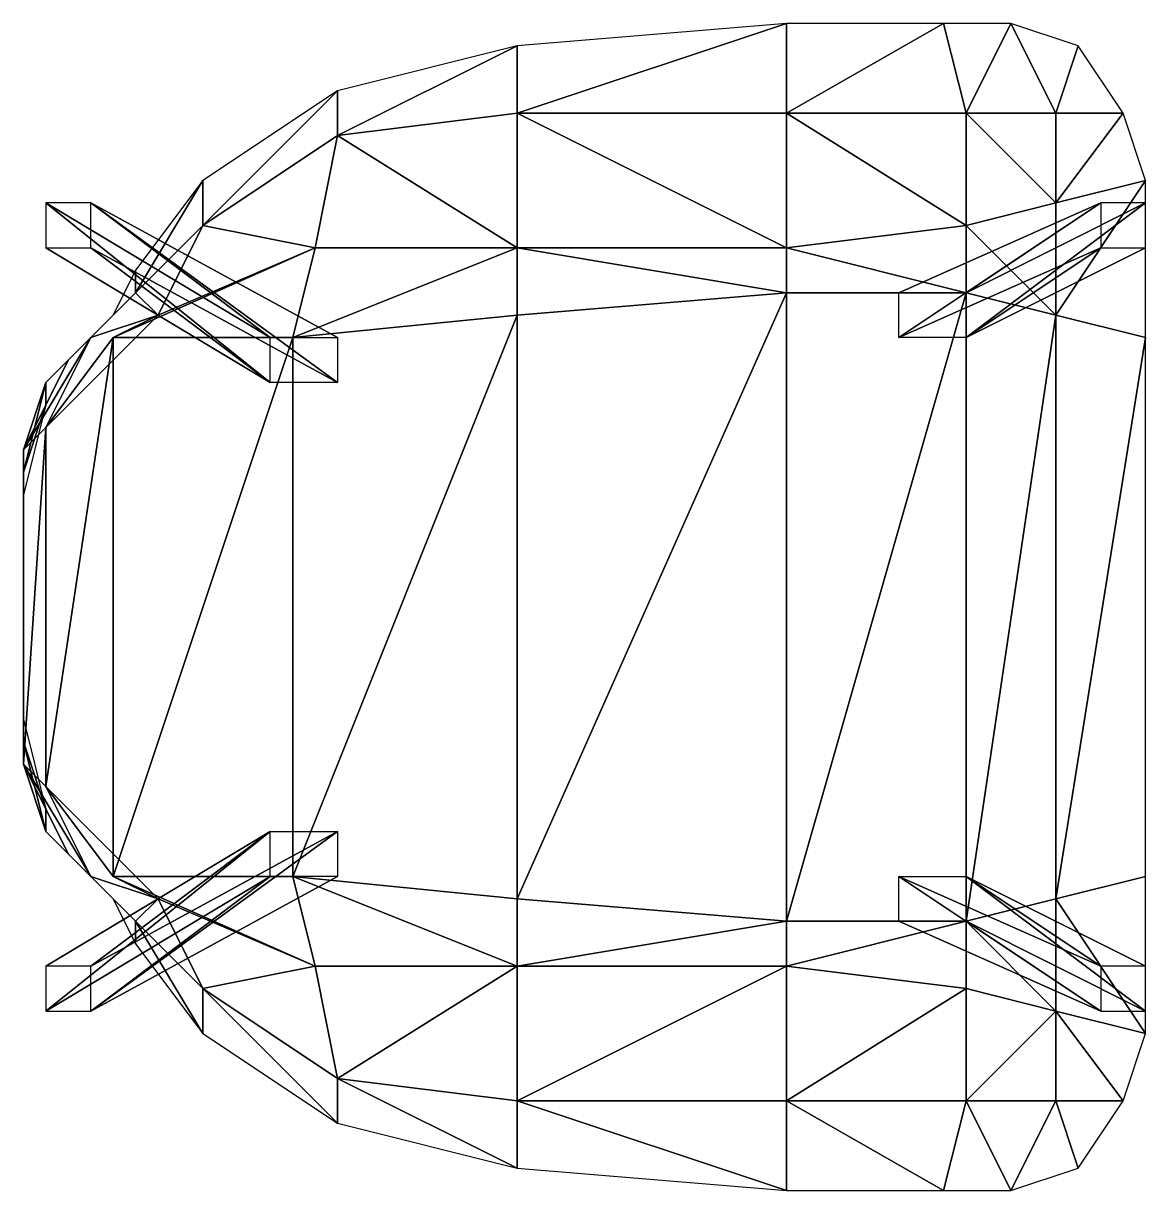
# Model space of a CAD drawing. Extents: x -0.635 to 0, y -0.33 to 0.33.
import ezdxf

# ---------------------------------------------------------------- set-up
doc = ezdxf.new("R2010")
doc.units = 0
doc.header["$LTSCALE"] = 2
doc.layers.get('0').update_dxf_attribs({"linetype": 'CONTINUOUS'})

msp = doc.modelspace()

# ---------------------------------------------------------------- meshes
at = {"color": 0, "linetype": 'BYBLOCK'}
mesh = msp.add_polyface(dxfattribs=at)
corners = [(-0.6223, -0.1143, 0.8001), (-0.6096, -0.1397, 0.7747), (-0.6223, -0.127, 0.7493), (-0.5969, -0.1524, 0.7493), (-0.635, -0.0635, 0.8128), (-0.635, -0.0762, 0.7493), (-0.635, 0.0635, 0.8128), (-0.635, 0.0762, 0.7493), (-0.6223, 0.127, 0.7493), (-0.6223, 0.1143, 0.8001), (-0.6096, 0.1397, 0.7747), (-0.5969, 0.1524, 0.7493), (-0.6096, 0.1397, 0.6985), (-0.5842, 0.1651, 0.7112), (-0.635, 0.0889, 0.6731), (-0.635, -0.0889, 0.6731), (-0.6096, -0.1397, 0.6985), (-0.5842, -0.1651, 0.7112), (-0.5715, -0.1905, 0.6731), (-0.5715, -0.1778, 0.6731), (-0.5969, -0.1524, 0.6477), (-0.6223, -0.1016, 0.5842), (-0.6223, 0.1016, 0.5842), (-0.5969, 0.1524, 0.6477), (-0.5715, 0.1905, 0.6731), (-0.5715, 0.1778, 0.6731), (-0.5588, 0.1651, 0.6096), (-0.5334, 0.2159, 0.635), (-0.5334, 0.2413, 0.635), (-0.5842, 0.1524, 0.4191), (-0.5842, -0.1524, 0.4191), (-0.5588, -0.1651, 0.6096), (-0.5334, -0.2159, 0.635), (-0.5334, -0.2413, 0.635), (-0.4572, -0.2921, 0.6096), (-0.4572, -0.2667, 0.6096), (-0.4699, -0.2032, 0.5842), (-0.4826, -0.1524, 0.3429), (-0.4826, 0.1524, 0.3429), (-0.4699, 0.2032, 0.5842), (-0.4572, 0.2921, 0.6096), (-0.4572, 0.2667, 0.6096), (-0.2032, 0.2032, 0.5842), (-0.1016, 0.2159, 0.5715), (-0.2032, 0.2794, 0.6096), (-0.1016, 0.2794, 0.5969), (-0.2032, 0.3302, 0.6096), (-0.1143, 0.3302, 0.5969), (-0.1016, 0.1778, 0.3429), (-0.2032, 0.1778, 0.3302), (-0.2032, -0.1778, 0.3302), (-0.1016, -0.1778, 0.3429), (-0.2032, -0.2032, 0.5842), (-0.1016, -0.2159, 0.5715), (-0.2032, -0.2794, 0.6096), (-0.1016, -0.2794, 0.5969), (-0.2032, -0.3302, 0.6096), (-0.1143, -0.3302, 0.5969), (-0.3556, -0.3175, 0.6096), (-0.3556, -0.2794, 0.6096), (-0.3556, -0.2032, 0.5842), (-0.3556, -0.1651, 0.3302), (-0.3556, 0.1651, 0.3302), (-0.3556, 0.2032, 0.5842), (-0.3556, 0.3175, 0.6096), (-0.3556, 0.2794, 0.6096), (-0.0508, 0.2286, 0.5588), (-0.0508, 0.2794, 0.5842), (-0.0762, 0.3302, 0.5842), (-0.0508, 0.1651, 0.3556), (-0.0508, -0.1651, 0.3556), (-0.0508, -0.2286, 0.5588), (-0.0508, -0.2794, 0.5842), (-0.0762, -0.3302, 0.5842), (-0.0381, -0.3175, 0.5715), (-0.0127, -0.2794, 0.5588), (0, -0.2413, 0.5334), (0, -0.1524, 0.3683), (0, 0.1524, 0.3683), (0, 0.2413, 0.5334), (-0.0381, 0.3175, 0.5715), (-0.0127, 0.2794, 0.5588)]
mesh.append_faces([[corners[k] for k in face] for face in [(17, 18, 19), (24, 13, 25)]], dxfattribs={"color": 0})
mesh.append_faces([[corners[k] for k in face] for face in [(2, 1, 3), (5, 0, 2), (7, 9, 6), (10, 8, 11), (14, 8, 7), (15, 2, 16), (20, 15, 16), (23, 14, 22), (25, 26, 27), (26, 22, 29), (31, 21, 20), (31, 19, 32), (36, 32, 35), (36, 30, 31), (39, 29, 38), (27, 39, 41), (44, 43, 45), (47, 44, 45), (48, 42, 49), (51, 52, 53), (53, 54, 55), (54, 57, 55), (60, 35, 59), (60, 37, 36), (63, 38, 62), (41, 63, 65), (45, 66, 67), (68, 45, 67), (69, 43, 48), (71, 51, 53), (71, 55, 72), (55, 73, 72), (72, 74, 75), (75, 71, 72), (76, 70, 71), (79, 69, 78), (80, 67, 81), (81, 66, 79), (49, 63, 62), (50, 60, 52)]], dxfattribs={"vtx0": -1, "color": 0})
mesh.append_faces([[corners[k] for k in face] for face in [(0, 1, 2), (4, 0, 5), (6, 4, 7), (5, 7, 4), (8, 9, 7), (9, 8, 10), (8, 12, 11), (13, 11, 12), (12, 8, 14), (7, 5, 14), (15, 14, 5), (5, 2, 15), (2, 3, 16), (17, 16, 3), (16, 17, 20), (19, 20, 17), (21, 15, 20), (14, 15, 22), (21, 22, 15), (12, 14, 23), (12, 23, 13), (25, 13, 23), (23, 26, 25), (24, 25, 28), (27, 28, 25), (23, 22, 26), (22, 21, 29), (30, 29, 21), (30, 21, 31), (20, 19, 31), (18, 33, 19), (32, 19, 33), (33, 34, 32), (35, 32, 34), (31, 32, 36), (37, 30, 36), (29, 30, 38), (37, 38, 30), (26, 29, 39), (28, 27, 40), (41, 40, 27), (26, 39, 27), (42, 43, 44), (46, 44, 47), (43, 42, 48), (49, 50, 48), (51, 48, 50), (50, 52, 51), (52, 54, 53), (56, 57, 54), (34, 58, 35), (59, 35, 58), (36, 35, 60), (61, 37, 60), (38, 37, 62), (61, 62, 37), (39, 38, 63), (40, 41, 64), (65, 64, 41), (39, 63, 41), (43, 66, 45), (47, 45, 68), (66, 43, 69), (48, 51, 69), (70, 69, 51), (70, 51, 71), (53, 55, 71), (57, 73, 55), (73, 74, 72), (76, 71, 75), (77, 70, 76), (69, 70, 78), (77, 78, 70), (66, 69, 79), (68, 67, 80), (67, 66, 81), (63, 42, 65), (44, 65, 42), (64, 65, 46), (44, 46, 65), (42, 63, 49), (62, 61, 49), (50, 49, 61), (61, 60, 50), (60, 59, 52), (54, 52, 59), (58, 56, 59), (54, 59, 56)]], dxfattribs={"vtx1": -1, "color": 0})
at = {"color": 7, "linetype": 'BYBLOCK'}
mesh = msp.add_polyface(dxfattribs=at)
corners = [(-0.1016, 0.1778, 0.3429), (0, 0.2286), (-0.0254, 0.2286), (-0.1397, 0.1778, 0.3429), (-0.5969, 0.2286), (-0.6223, 0.2286), (-0.4953, 0.1524, 0.3556), (-0.4572, 0.1524, 0.3302), (-0.6223, 0.2032), (-0.5969, 0.2032), (-0.4953, 0.127, 0.3556), (-0.4572, 0.127, 0.3302), (0, 0.2032), (-0.1016, 0.1524, 0.3429), (-0.0254, 0.2032), (-0.1397, 0.1524, 0.3429), (-0.6223, -0.2032), (-0.6223, -0.2286), (-0.4953, -0.127, 0.3556), (-0.4953, -0.1524, 0.3556), (-0.4572, -0.127, 0.3302), (-0.4572, -0.1524, 0.3302), (-0.5969, -0.2286), (-0.5969, -0.2032), (-0.0254, -0.2032), (-0.0254, -0.2286), (-0.1397, -0.1524, 0.3429), (-0.1397, -0.1778, 0.3429), (-0.1016, -0.1524, 0.3429), (-0.1016, -0.1778, 0.3429), (0, -0.2286), (0, -0.2032)]
mesh.append_faces([[corners[k] for k in face] for face in [(4, 6, 7), (10, 9, 11), (23, 18, 20), (19, 22, 21)]], dxfattribs={"vtx0": -1, "color": 7})
mesh.append_faces([[corners[k] for k in face] for face in [(8, 9, 10), (12, 13, 14), (15, 14, 13), (0, 13, 1), (12, 1, 13), (7, 11, 4), (9, 4, 11), (16, 17, 18), (19, 18, 17), (24, 25, 26), (27, 26, 25), (17, 22, 19), (30, 29, 25), (27, 25, 29)]], dxfattribs={"vtx1": -1, "color": 7})
mesh.append_faces([[corners[k] for k in face] for face in [(0, 1, 2), (2, 3, 0), (4, 5, 6), (2, 14, 15), (15, 3, 2), (5, 8, 10), (10, 6, 5), (20, 21, 22), (22, 23, 20), (28, 29, 30), (30, 31, 28), (28, 31, 24), (24, 26, 28), (23, 16, 18)]], dxfattribs={"vtx2": -1, "color": 7})

doc.saveas('drawing.dxf')
